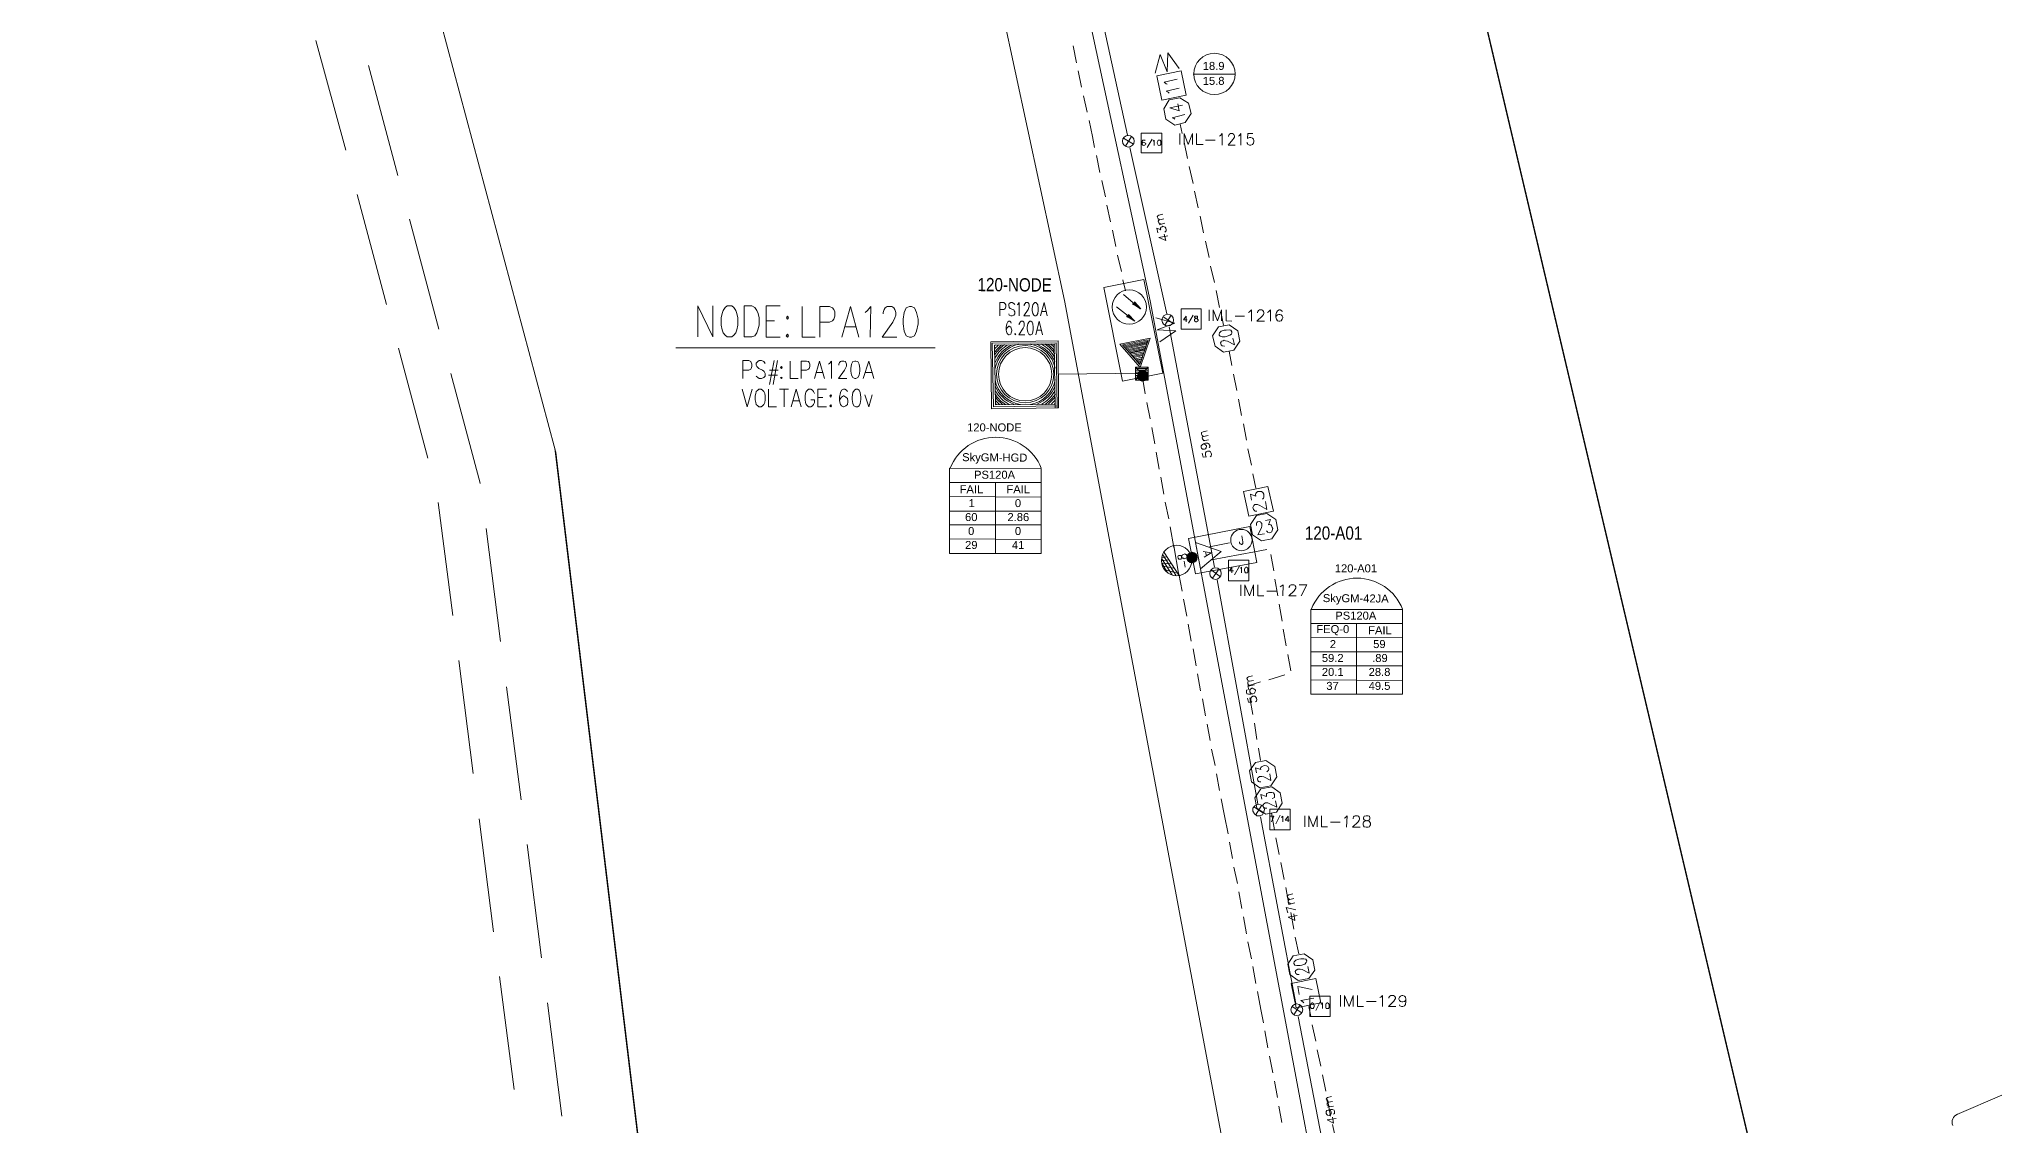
# Model space of a CAD drawing. Header units: millimetres. Extents: x 557 to 992, y 46 to 1048.
# Drawn here: x 556.6 to 991.5, y 369.4 to 610.3 of the extents above; entities that cross this region are included whole.
import ezdxf

# ---------------------------------------------------------------- set-up
doc = ezdxf.new("R2010")
doc.units = ezdxf.units.MM
for name, color, linetype in [('PDF_Level 21', 1, 'Continuous'), ('PDF_Level 22', 1, 'Continuous'), ('PDF_Level 35', 7, 'Continuous'), ('PDF_RICKLEE_AMPBLOCK', 7, 'Continuous'), ('PDF_RICKLEE_POWERSUPPLY', 1, 'Continuous'), ('PDF_SKY-Lipa$0$POLE NUMBER', 5, 'Continuous'), ('PDF_SKY-Lipa$0$RICKLEE_HOUSECOUNT', 3, 'Continuous'), ('PDF_Text', 7, 'Continuous')]:
    doc.layers.add(name, color=color, linetype=linetype)
for name, color, linetype, true_color in [('PDF_RICKLEE_COAXCABLE', 32, 'Continuous', 0xdd6e00), ('PDF_RICKLEE_ENDOFTAPOFFBLOCK', 132, 'Continuous', 0x00dddd), ('PDF_RICKLEE_NODEBOUNDARY', 92, 'Continuous', 0x00b800), ('PDF_RICKLEE_NODEDETAILS', 92, 'Continuous', 0x00b800), ('PDF_SKY-Lipa$0$RICKLEE_POLEPED', 8, 'Continuous', 0x767676), ('PDF_SKY-Lipa$0$RICKLEE_ROAD', 251, 'Continuous', 0x636466), ('PDF_SKY-Lipa$0$RICKLEE_STRAND', 8, 'Continuous', 0x767676), ('PDF_SKY-Lipa$0$RICKLEE_STRANDDISTANCE', 8, 'Continuous', 0x767676)]:
    doc.layers.add(name, color=color, linetype=linetype, true_color=true_color)
doc.styles.add('PDF Arial Narrow', font='ARIALN.TTF')
doc.styles.add('PDF ArialMT', font='arial.ttf')

msp = doc.modelspace()

# ---------------------------------------------------------------- linework, layer by layer
at = {"layer": 'PDF_Level 21', "lineweight": 9}
for points in [[(803.9, 602.7), (805.01, 606.89), (806.55, 603.03), (806.66, 607.22), (809.2, 603.8)], [(804.01, 548.5), (808.21, 547.28), (804.34, 545.85), (808.43, 545.63), (804.9, 543.2)], [(799.49, 534.7), (802.36, 537.57)], [(799.49, 537.57), (802.36, 534.7)], [(799.49, 537.24), (802.36, 537.24)], [(799.49, 536.91), (802.36, 536.91)], [(799.49, 536.46), (802.36, 536.46)], [(799.49, 536.13), (802.36, 536.13)], [(799.49, 535.69), (802.36, 535.69)], [(799.49, 535.36), (802.36, 535.36)], [(799.49, 535.03), (802.36, 535.03)], [(808.43, 491.42), (805.56, 495.95)], [(807.99, 497.94), (809.09, 491.42), (805.89, 496.5)], [(806.77, 494.85), (805.23, 494.63)], [(807.66, 491.53), (805.34, 495.07)], [(806.55, 492.09), (805.34, 494.07)], [(806.33, 495.51), (805.45, 495.29)], [(807.32, 493.96), (805.45, 494.07)], [(808.1, 492.97), (805.56, 493.41)], [(808.54, 491.98), (806.11, 492.64)], [(810.53, 493.19), (810.31, 494.52)]]:
    msp.add_lwpolyline(points, dxfattribs=at)
for points in [[(802.36, 534.7), (802.36, 537.57), (799.49, 537.57), (799.49, 534.7)], [(808.98, 495.18), (809.09, 494.96), (809.31, 494.96), (809.53, 494.96), (809.64, 495.07), (809.75, 495.29), (809.75, 495.62), (809.86, 495.84), (809.97, 495.95), (810.19, 496.06), (810.42, 496.17), (810.64, 496.06), (810.75, 496.06), (810.86, 495.84), (810.97, 495.62), (810.86, 495.29), (810.64, 495.18), (810.31, 495.07), (810.19, 495.18), (809.97, 495.18), (809.75, 495.4), (809.64, 495.73), (809.53, 495.84), (809.31, 495.84), (809.09, 495.84), (808.98, 495.73), (808.87, 495.51)], [(812.84, 498.71), (818.47, 496.72), (813.95, 492.86)]]:
    msp.add_lwpolyline(points, close=True, dxfattribs=at)
msp.add_circle((808.63, 494.7), 3.37, dxfattribs=at)
at = {"layer": 'PDF_Level 22', "lineweight": 9}
for points in [[(805.34, 596.74), (804.23, 602.15), (809.64, 603.25), (810.75, 597.84)], [(809.31, 597.29), (806.99, 596.85), (805.78, 594.86), (806.22, 592.54), (808.21, 591.22), (810.53, 591.77), (811.85, 593.76), (811.3, 596.07)], [(820.24, 546.95), (817.92, 546.51), (816.6, 544.52), (817.15, 542.2), (819.03, 540.88), (821.34, 541.32), (822.67, 543.31), (822.23, 545.63)], [(818.03, 544.63), (818.25, 544.41), (818.69, 544.3), (819.36, 544.3), (819.8, 544.41), (820.46, 544.63), (820.79, 544.85), (820.9, 545.18), (820.9, 545.41), (820.68, 545.74), (820.24, 545.85), (819.58, 545.74), (819.14, 545.74), (818.47, 545.52), (818.14, 545.18), (818.03, 544.85)], [(824.66, 504.56), (823.44, 509.97), (828.85, 511.07), (830.07, 505.66)], [(831.06, 501.47), (830.62, 503.79), (828.63, 505.11), (826.31, 504.67), (824.99, 502.68), (825.43, 500.37), (827.42, 499.04), (829.73, 499.48)], [(828.41, 450.36), (826.09, 449.92), (824.77, 448.04), (825.21, 445.61), (827.08, 444.29), (829.51, 444.73), (830.84, 446.72), (830.4, 449.03)], [(829.73, 444.51), (827.31, 444.07), (825.98, 442.08), (826.42, 439.76), (828.41, 438.44), (830.73, 438.88), (832.05, 440.87), (831.61, 443.18)], [(836.91, 407.53), (834.48, 407.09), (833.27, 405.21), (833.71, 402.89), (835.58, 401.57), (837.9, 402.01), (839.23, 403.88), (838.79, 406.2)], [(834.59, 405.32), (834.81, 404.99), (835.25, 404.88), (836.03, 404.88), (836.36, 404.99), (837.02, 405.21), (837.35, 405.54), (837.46, 405.87), (837.46, 405.98), (837.24, 406.31), (836.8, 406.42), (836.14, 406.42), (835.7, 406.31), (835.03, 406.09), (834.7, 405.76), (834.59, 405.43)], [(835.14, 395.49), (834.04, 400.9), (839.45, 402.01), (840.55, 396.6)]]:
    msp.add_lwpolyline(points, close=True, dxfattribs=at)
for points in [[(806.55, 600.27), (806.33, 600.38), (805.89, 600.71), (808.76, 601.37)], [(806.99, 598.28), (806.77, 598.5), (806.33, 598.72), (809.2, 599.39)], [(809.97, 595.63), (807.1, 595.08), (809.2, 594.42), (808.87, 595.96)], [(808.21, 592.54), (808.1, 592.65), (807.66, 592.87), (810.42, 593.54)], [(819.25, 542.2), (819.14, 542.2), (818.81, 542.31), (818.69, 542.31), (818.47, 542.54), (818.36, 542.98), (818.47, 543.2), (818.58, 543.31), (818.92, 543.42), (819.14, 543.53), (819.47, 543.42), (819.91, 543.31), (821.45, 542.54), (821.12, 543.97)], [(825.21, 508.09), (824.99, 509.42), (826.2, 508.98), (826.09, 509.31), (826.2, 509.53), (826.31, 509.75), (826.64, 509.97), (826.97, 509.97), (827.42, 509.97), (827.75, 509.75), (827.97, 509.42), (827.97, 509.09), (827.97, 508.65), (827.86, 508.54), (827.64, 508.31)], [(826.42, 505.66), (826.31, 505.66), (825.98, 505.66), (825.87, 505.78), (825.65, 506), (825.54, 506.44), (825.65, 506.77), (825.76, 506.88), (825.98, 507.1), (826.31, 507.1), (826.53, 507.1), (827.08, 506.88), (828.63, 506), (828.3, 507.76)], [(823.11, 500.15), (823.33, 498.82), (823.33, 498.49), (823.22, 498.38), (823.11, 498.27), (823, 498.27), (822.78, 498.38), (822.67, 498.38), (822.56, 498.6), (822.56, 498.82)], [(826.31, 502.46), (826.31, 502.68), (826.31, 502.91), (826.42, 503.13), (826.53, 503.24), (826.97, 503.35), (827.19, 503.24), (827.31, 503.13), (827.53, 502.91), (827.53, 502.57), (827.53, 502.35), (827.42, 501.91), (826.64, 500.37), (828.08, 500.59)], [(828.3, 503.57), (829.4, 503.79), (828.96, 502.57), (829.29, 502.68), (829.51, 502.57), (829.62, 502.46), (829.84, 502.02), (829.95, 501.8), (829.84, 501.36), (829.73, 501.03), (829.4, 500.92), (829.18, 500.81), (828.85, 500.92), (828.74, 501.03), (828.52, 501.25)], [(826.31, 447.6), (826.09, 448.7), (827.31, 448.37), (827.19, 448.59), (827.31, 448.81), (827.42, 448.92), (827.86, 449.14), (828.08, 449.26), (828.52, 449.14), (828.85, 449.03), (828.96, 448.7), (829.07, 448.48), (828.96, 448.15), (828.85, 448.04), (828.63, 447.82)], [(827.31, 445.61), (827.19, 445.61), (826.97, 445.61), (826.75, 445.72), (826.64, 445.94), (826.53, 446.27), (826.64, 446.5), (826.75, 446.61), (826.97, 446.83), (827.31, 446.83), (827.53, 446.83), (827.97, 446.72), (829.51, 445.94), (829.29, 447.38)], [(827.53, 441.75), (827.31, 442.85), (828.52, 442.41), (828.52, 442.74), (828.52, 442.96), (828.63, 443.07), (829.07, 443.29), (829.29, 443.29), (829.73, 443.29), (830.07, 443.18), (830.29, 442.85), (830.29, 442.52), (830.29, 442.19), (830.18, 442.08), (829.84, 441.97)], [(828.63, 439.76), (828.52, 439.76), (828.19, 439.76), (828.08, 439.87), (827.86, 439.98), (827.75, 440.42), (827.86, 440.64), (827.97, 440.76), (828.3, 440.98), (828.52, 440.98), (828.85, 440.98), (829.29, 440.76), (830.84, 439.98), (830.51, 441.42)], [(835.81, 402.89), (835.7, 402.89), (835.36, 402.89), (835.25, 403), (835.03, 403.11), (834.92, 403.55), (835.03, 403.77), (835.14, 403.88), (835.47, 404.11), (835.7, 404.11), (836.03, 404.11), (836.47, 404), (838.01, 403.22), (837.68, 404.66)], [(835.81, 398.48), (835.47, 400.24), (838.68, 399.58)], [(836.8, 396.6), (836.58, 396.82), (836.14, 397.15), (839.01, 397.7)]]:
    msp.add_lwpolyline(points, dxfattribs=at)
at = {"layer": 'PDF_Level 22', "color": 7, "lineweight": 9}
msp.add_lwpolyline([(811.3, 499.59), (824.88, 502.24), (826.42, 494.29), (812.84, 491.76)], close=True, dxfattribs=at)
for points in [[(814.5, 496.72), (816.27, 496.39), (814.72, 495.4)], [(815.05, 496.61), (815.27, 495.73)], [(815.94, 497.72), (820.35, 498.6)], [(816.38, 494.85), (825.87, 496.61)]]:
    msp.add_lwpolyline(points, dxfattribs=at)
msp.add_circle((822.98, 499.23), 2.37, dxfattribs=at)
at = {"layer": 'PDF_Level 35', "lineweight": 9}
msp.add_lwpolyline([(801.36, 557), (805.56, 536.24), (796.62, 534.48), (792.53, 555.23)], close=True, dxfattribs=at)
for points in [[(796.84, 553.68), (800.59, 550.48)], [(795.29, 550.93), (799.27, 547.83)], [(802.14, 535.47), (801.47, 536.57), (799.93, 535.8)], [(801.58, 536.57), (799.93, 535.58)], [(801.81, 536.46), (799.93, 535.36)], [(802.14, 535.8), (800.37, 534.7), (799.93, 535.47)], [(800.59, 534.59), (799.93, 535.69)], [(801.14, 536.68), (800.04, 536.02)], [(800.04, 535.14), (801.92, 536.24)], [(802.03, 536.13), (800.04, 535.03)], [(802.03, 535.14), (800.92, 534.48), (800.04, 535.91)], [(800.92, 536.68), (800.15, 536.24)], [(801.92, 534.92), (801.14, 534.48), (800.15, 536.13)], [(800.15, 534.92), (802.03, 536.02)], [(801.25, 534.48), (800.26, 536.35)], [(801.47, 534.59), (800.37, 536.46)], [(801.58, 534.59), (800.48, 536.57)], [(802.14, 535.58), (800.48, 534.59)], [(801.81, 534.7), (800.59, 536.57)], [(802.14, 535.36), (800.7, 534.59)], [(801.92, 534.81), (800.81, 536.68)], [(802.03, 535.03), (801.03, 536.68)], [(802.14, 535.25), (801.25, 536.68)], [(802.14, 535.69), (801.69, 536.46)], [(812.4, 496.39), (813.06, 495.18), (811.52, 494.29), (810.86, 495.51), (812.29, 496.39)], [(812.51, 496.28), (810.86, 495.29)], [(812.62, 496.17), (810.86, 495.07)], [(810.86, 494.96), (812.84, 496.06)], [(811.74, 494.18), (810.86, 495.73)], [(811.85, 494.18), (812.95, 494.96), (812.07, 496.39), (810.97, 495.73)], [(811.96, 494.18), (810.97, 495.95)], [(812.95, 495.84), (810.97, 494.74)], [(812.07, 494.18), (812.84, 494.74), (811.85, 496.39), (811.08, 495.95)], [(812.18, 494.29), (811.08, 496.06)], [(811.08, 494.63), (812.95, 495.73)], [(811.19, 494.52), (813.06, 495.51), (812.62, 496.28)], [(812.4, 494.29), (811.19, 496.17)], [(812.51, 494.41), (811.41, 496.28)], [(812.62, 494.52), (811.52, 496.39)], [(812.73, 494.63), (811.74, 496.39)], [(811.3, 494.41), (810.86, 495.18)], [(813.06, 495.4), (811.41, 494.41)]]:
    msp.add_lwpolyline(points, dxfattribs=at)
at = {"layer": 'PDF_Level 35', "color": 1, "lineweight": 9}
for points in [[(797.94, 549.27), (799.38, 547.72), (797.5, 548.83), (798.05, 548.83)], [(799.27, 552.03), (800.7, 550.48), (798.82, 551.59), (799.38, 551.48)], [(802.8, 543.97), (800.59, 537.46), (796.06, 542.65)], [(802.36, 543.64), (800.48, 538.12), (796.62, 542.54)]]:
    msp.add_lwpolyline(points, close=True, dxfattribs=at)
for points in [[(798.05, 549.16), (798.16, 548.72), (797.61, 548.72)], [(797.72, 548.61), (798.16, 548.72), (797.94, 549.16)], [(798.16, 548.94), (799.16, 547.94), (797.94, 548.61)], [(798.93, 551.48), (799.49, 551.48), (799.38, 551.92)], [(799.05, 551.48), (799.49, 551.37), (799.49, 551.92)], [(799.49, 551.7), (800.48, 550.59), (799.27, 551.37)], [(796.84, 542.31), (802.36, 543.31)], [(797.06, 542.09), (802.25, 543.09)], [(797.17, 541.87), (802.14, 542.87)], [(797.39, 541.65), (802.03, 542.65)], [(797.61, 541.43), (801.92, 542.31)], [(797.72, 541.21), (801.92, 542.09)], [(797.94, 540.99), (801.81, 541.76)], [(798.16, 540.77), (801.69, 541.54)], [(798.27, 540.66), (801.58, 541.32)], [(798.49, 540.44), (801.47, 540.99)], [(798.71, 540.11), (801.36, 540.66)], [(798.93, 539.89), (801.25, 540.33)], [(799.16, 539.67), (801.14, 540.11)], [(799.38, 539.44), (801.14, 539.78)], [(799.6, 539.22), (801.03, 539.44)], [(799.71, 539), (800.92, 539.22)], [(799.93, 538.78), (800.81, 538.89)], [(800.15, 538.56), (800.7, 538.67)], [(800.26, 538.34), (800.59, 538.45)]]:
    msp.add_lwpolyline(points, dxfattribs=at)
at = {"layer": 'PDF_Level 35', "lineweight": 9}
for centre, radius in [((798.14, 550.89), 3.81), ((801.12, 535.66), 1.16), ((812.05, 495.36), 1.16)]:
    msp.add_circle(centre, radius, dxfattribs=at)
at = {"layer": 'PDF_RICKLEE_AMPBLOCK', "lineweight": 9}
for points in [[(778.62, 496.28), (778.62, 515.05), (758.31, 515.16), (758.31, 496.28)], [(858.66, 465.04), (858.66, 483.81), (838.34, 483.81), (838.34, 465.04)]]:
    msp.add_lwpolyline(points, close=True, dxfattribs=at)
for points in [[(758.31, 511.96), (778.62, 511.96)], [(758.31, 508.87), (778.62, 508.76)], [(768.47, 511.96), (768.47, 496.28)], [(758.31, 505.66), (778.62, 505.66)], [(758.31, 502.57), (778.62, 502.57)], [(758.31, 499.48), (778.62, 499.37)], [(838.34, 480.72), (858.66, 480.72)], [(848.5, 480.72), (848.5, 465.04)], [(838.34, 477.63), (858.66, 477.52)], [(838.34, 474.42), (858.66, 474.42)], [(838.34, 471.33), (858.66, 471.33)], [(838.34, 468.24), (858.66, 468.13)]]:
    msp.add_lwpolyline(points, dxfattribs=at)
for centre in [(768.55, 511.15), (848.59, 479.91)]:
    msp.add_arc(centre, 10.87, 21.6691, 158.1742, dxfattribs=at)
at = {"layer": 'PDF_RICKLEE_COAXCABLE', "lineweight": 0}
for points in [[(786.46, 605.02), (785.69, 608.77)], [(787.56, 599.61), (786.79, 603.25)], [(788.78, 594.09), (788.01, 597.73)], [(790.43, 586.25), (789.99, 588.68), (789.22, 592.21)], [(809.86, 589.34), (809.42, 591.44)], [(811.08, 583.82), (810.31, 587.46)], [(791.65, 580.73), (790.88, 584.48)], [(792.86, 575.32), (792.09, 578.96)], [(812.29, 578.3), (811.41, 582.06)], [(813.4, 572.89), (812.62, 576.54)], [(793.97, 569.8), (793.19, 573.44)], [(814.61, 567.37), (813.84, 571.02)], [(795.18, 564.28), (794.41, 567.93)], [(815.82, 561.85), (815.05, 565.5)], [(796.4, 558.76), (795.51, 562.41)], [(797.28, 554.46), (796.73, 556.89)], [(817.04, 556.33), (816.16, 559.98)], [(818.14, 550.81), (817.37, 554.57)], [(819.03, 546.84), (818.58, 549.05)], [(820.9, 537.9), (820.24, 541.1)], [(800.92, 536.13), (801.69, 531.61)], [(822.01, 532.38), (821.23, 536.02)], [(823, 526.86), (822.34, 530.5)], [(802.03, 529.73), (802.8, 526.09)], [(803.13, 524.21), (803.79, 520.57)], [(824.1, 521.34), (823.44, 524.98)], [(804.12, 518.69), (804.79, 514.94)], [(825.21, 515.82), (824.44, 519.46)], [(805.12, 513.17), (805.78, 509.42)], [(826.2, 510.74), (825.54, 513.94)], [(806.11, 507.65), (806.88, 503.9)], [(807.21, 502.13), (807.99, 497.61)], [(825.87, 496.61), (828.63, 497.16)], [(829.51, 496.06), (830.18, 492.42)], [(809.09, 491.76), (809.86, 487.89)], [(830.4, 490.54), (831.06, 486.9)], [(810.19, 486.13), (810.86, 482.37)], [(831.39, 485.02), (832.05, 481.27)], [(811.19, 480.61), (811.85, 476.85)], [(832.27, 479.5), (832.94, 475.75)], [(812.29, 475.09), (812.95, 471.33)], [(833.27, 473.87), (833.93, 470.23)], [(813.29, 469.57), (813.95, 465.81)], [(827.19, 467.8), (824.44, 466.92), (824.66, 466.03)], [(832.6, 469.35), (829.07, 468.24)], [(814.39, 464.05), (815.05, 460.29)], [(824.88, 464.27), (825.54, 460.52)], [(815.38, 458.42), (816.05, 454.77)], [(825.87, 458.64), (826.42, 455)], [(816.38, 452.9), (817.15, 449.26)], [(826.75, 453.12), (827.19, 450.36)], [(817.48, 447.38), (818.14, 443.74)], [(818.47, 441.86), (819.25, 438.11), (820.02, 434.13)], [(829.62, 438.66), (830.29, 435.01)], [(820.35, 432.26), (821.01, 428.61)], [(830.62, 433.25), (831.39, 429.5)], [(821.34, 426.74), (822.12, 423.09)], [(831.72, 427.73), (832.49, 423.98)], [(832.82, 422.21), (833.49, 418.46)], [(822.45, 421.22), (823.11, 417.57)], [(823.44, 415.7), (824.1, 411.94)], [(833.93, 416.69), (834.59, 412.94)], [(824.44, 410.18), (825.21, 406.42)], [(834.92, 411.17), (835.7, 407.53)], [(825.54, 404.66), (826.2, 400.9)], [(826.53, 399.14), (827.31, 395.16), (827.86, 392.18)], [(837.9, 395.83), (838.34, 393.62)], [(838.68, 391.74), (839.45, 388.1)], [(828.19, 390.42), (828.85, 386.66)], [(829.18, 384.79), (829.95, 381.14)], [(839.78, 386.22), (840.55, 382.58)], [(830.29, 379.27), (830.95, 375.62)], [(840.99, 380.7), (841.66, 377.06)], [(842.1, 375.18), (842.76, 371.54)], [(831.28, 373.75), (831.94, 370.11)], [(843.2, 369.66), (843.97, 366.02)]]:
    msp.add_lwpolyline(points, dxfattribs=at)
at = {"layer": 'PDF_RICKLEE_ENDOFTAPOFFBLOCK', "lineweight": 0}
msp.add_lwpolyline([(812.29, 602.48), (821.45, 602.48)], dxfattribs=at)
msp.add_circle((817.02, 602.56), 4.58, dxfattribs=at)
at = {"layer": 'PDF_RICKLEE_NODEBOUNDARY', "lineweight": 0}
msp.add_lwpolyline([(985.27, 154.62, 0.316, 0.316, 0), (777.08, 1038.41, 0.332, 0.332, 0), (556.79, 946.01, 0.213, 0.213, 0), (670.99, 519.02, 0.329, 0.329, 0), (694.67, 322.2, 0.325, 0.325, 0), (641.46, 51.74, 0, 0, 0)], format="xyseb", dxfattribs=at)
at = {"layer": 'PDF_RICKLEE_NODEDETAILS', "lineweight": 13}
for points in [[(702.56, 544.3), (702.56, 551.15), (705.88, 544.3), (705.88, 551.15)], [(720.78, 544.19), (717.69, 544.19), (717.69, 551.15), (720.78, 551.15)], [(725.64, 551.04), (725.64, 544.19), (728.51, 544.19)], [(729.61, 544.19), (729.61, 551.04), (731.71, 551.04), (732.37, 550.7), (732.7, 550.37), (732.92, 549.82), (732.92, 548.83), (732.7, 548.17), (732.37, 547.83), (731.71, 547.5), (729.61, 547.5)], [(734.47, 544.19), (736.34, 551.04), (738.22, 544.19)], [(739.66, 549.71), (740.1, 550.04), (740.87, 551.04), (740.76, 544.19)], [(743.63, 549.38), (743.63, 549.71), (743.85, 550.37), (744.07, 550.7), (744.51, 551.04), (745.51, 551.04), (745.95, 550.7), (746.17, 550.37), (746.39, 549.71), (746.39, 549.05), (746.17, 548.5), (745.73, 547.5), (743.41, 544.19), (746.61, 544.19)], [(717.69, 547.83), (719.56, 547.83)], [(735.24, 546.51), (737.56, 546.51)], [(697.71, 541.87), (755.11, 541.87)], [(712.5, 535.03), (712.5, 539), (713.82, 539), (714.27, 538.78), (714.38, 538.56), (714.49, 538.23), (714.49, 537.68), (714.38, 537.24), (714.27, 537.13), (713.82, 536.91), (712.5, 536.91)], [(717.47, 538.34), (717.14, 538.78), (716.69, 539), (716.14, 539), (715.81, 538.78), (715.48, 538.45), (715.48, 538.01), (715.59, 537.68), (715.81, 537.46), (716.03, 537.24), (716.91, 536.91), (717.14, 536.68), (717.25, 536.57), (717.47, 536.13), (717.47, 535.58), (717.14, 535.25), (716.69, 535.03), (716.14, 535.03), (715.81, 535.25), (715.48, 535.58)], [(718.24, 535.8), (720.23, 535.8)], [(719.45, 539), (718.46, 533.7)], [(718.46, 536.91), (720.34, 536.91)], [(720.23, 539), (719.23, 533.7)], [(722.99, 538.89), (722.99, 535.03), (724.75, 535.03)], [(725.41, 535.03), (725.41, 538.89), (726.63, 538.89), (727.07, 538.78), (727.18, 538.56), (727.4, 538.23), (727.4, 537.68), (727.18, 537.24), (727.07, 537.13), (726.63, 536.91), (725.41, 536.91)], [(728.4, 535.03), (729.5, 538.89), (730.6, 535.03)], [(728.73, 536.35), (730.16, 536.35)], [(731.49, 538.23), (731.71, 538.34), (732.15, 538.89), (732.15, 535.03)], [(733.8, 538.01), (733.8, 538.23), (733.91, 538.56), (734.14, 538.78), (734.36, 538.89), (734.91, 538.89), (735.24, 538.78), (735.35, 538.56), (735.46, 538.23), (735.46, 537.79), (735.35, 537.46), (735.02, 536.91), (733.69, 535.03), (735.57, 535.03)], [(739.21, 535.03), (740.43, 538.89), (741.53, 535.03)], [(739.66, 536.35), (741.09, 536.35)], [(712.39, 532.71), (713.49, 528.74), (714.6, 532.71)], [(718.24, 532.71), (718.24, 528.74), (720.01, 528.74)], [(720.67, 532.71), (722.65, 532.71)], [(721.66, 532.71), (721.66, 528.74)], [(723.21, 528.74), (724.31, 532.71), (725.41, 528.74)], [(728.4, 531.72), (728.17, 532.16), (727.95, 532.49), (727.62, 532.71), (727.07, 532.71), (726.85, 532.49), (726.52, 532.16), (726.41, 531.72), (726.3, 531.17), (726.3, 530.28), (726.41, 529.73), (726.52, 529.29), (726.85, 528.96), (727.07, 528.74), (727.62, 528.74), (727.95, 528.96), (728.17, 529.29), (728.4, 529.73), (728.4, 530.28), (727.62, 530.28)], [(731.04, 528.74), (729.17, 528.74), (729.17, 532.71), (731.04, 532.71)], [(729.17, 530.83), (730.27, 530.83)], [(735.68, 532.16), (735.46, 532.49), (735.13, 532.71), (734.8, 532.71), (734.36, 532.49), (734.14, 531.94), (733.91, 530.94), (733.91, 530.06), (734.14, 529.29), (734.36, 528.96), (734.8, 528.74), (734.91, 528.74), (735.35, 528.96), (735.68, 529.29), (735.79, 529.84), (735.79, 530.06), (735.68, 530.61), (735.35, 530.94), (734.91, 531.17), (734.8, 531.17), (734.36, 530.94), (734.14, 530.61), (733.91, 530.06)], [(739.54, 531.39), (740.43, 528.74), (741.2, 531.39)], [(723.65, 530.06), (724.97, 530.06)]]:
    msp.add_lwpolyline(points, dxfattribs=at)
for points in [[(709.08, 551.15), (708.64, 550.81), (708.19, 550.15), (707.97, 549.49), (707.75, 548.5), (707.75, 546.84), (707.97, 545.85), (708.19, 545.18), (708.64, 544.63), (709.08, 544.3), (710.07, 544.3), (710.51, 544.63), (710.95, 545.18), (711.17, 545.85), (711.4, 546.84), (711.4, 548.5), (711.17, 549.49), (710.95, 550.15), (710.51, 550.81), (710.07, 551.15)], [(712.83, 544.3), (712.83, 551.15), (714.49, 551.15), (715.15, 550.81), (715.59, 550.15), (715.92, 549.49), (716.14, 548.5), (716.14, 546.84), (715.81, 545.85), (715.59, 545.18), (715.15, 544.52), (714.49, 544.3)], [(722.43, 548.83), (722.21, 548.5), (722.43, 548.17), (722.65, 548.5)], [(749.48, 551.04), (748.71, 550.7), (748.27, 549.71), (748.04, 548.17), (748.04, 547.17), (748.27, 545.52), (748.71, 544.52), (749.48, 544.19), (749.92, 544.19), (750.58, 544.52), (751.03, 545.52), (751.36, 547.17), (751.36, 548.17), (751.03, 549.71), (750.58, 550.7), (749.92, 551.04)], [(722.43, 544.85), (722.1, 544.52), (722.43, 544.19), (722.65, 544.52)], [(721.11, 537.68), (720.89, 537.46), (721.11, 537.24), (721.22, 537.46)], [(721.11, 535.36), (720.89, 535.25), (721.11, 535.03), (721.22, 535.25)], [(737.34, 538.89), (736.9, 538.78), (736.56, 538.23), (736.45, 537.24), (736.45, 536.68), (736.56, 535.8), (736.9, 535.25), (737.34, 535.03), (737.56, 535.03), (738, 535.25), (738.33, 535.8), (738.44, 536.68), (738.44, 537.24), (738.33, 538.23), (738, 538.78), (737.56, 538.89)], [(716.03, 532.71), (715.81, 532.49), (715.48, 532.16), (715.37, 531.72), (715.26, 531.17), (715.26, 530.28), (715.37, 529.73), (715.48, 529.29), (715.81, 528.96), (716.03, 528.74), (716.58, 528.74), (716.91, 528.96), (717.14, 529.29), (717.36, 529.73), (717.47, 530.28), (717.47, 531.17), (717.36, 531.72), (717.14, 532.16), (716.91, 532.49), (716.58, 532.71)], [(732.04, 531.39), (731.82, 531.17), (732.04, 530.94), (732.15, 531.17)], [(737.56, 532.71), (737.23, 532.49), (736.9, 531.94), (736.78, 530.94), (736.78, 530.39), (736.9, 529.51), (737.12, 528.96), (737.56, 528.74), (737.89, 528.74), (738.33, 528.96), (738.55, 529.51), (738.66, 530.39), (738.66, 530.94), (738.55, 531.94), (738.33, 532.49), (737.89, 532.71)], [(732.04, 529.18), (731.82, 528.96), (732.04, 528.74), (732.15, 528.96)]]:
    msp.add_lwpolyline(points, close=True, dxfattribs=at)
at = {"layer": 'PDF_RICKLEE_POWERSUPPLY', "lineweight": 9}
for points in [[(769.46, 548.94), (769.46, 551.92), (770.34, 551.92), (770.56, 551.7), (770.67, 551.59), (770.79, 551.37), (770.79, 550.93), (770.67, 550.59), (770.56, 550.48), (770.34, 550.37), (769.46, 550.37)], [(772.77, 551.48), (772.55, 551.7), (772.22, 551.92), (771.89, 551.92), (771.56, 551.7), (771.45, 551.48), (771.45, 551.15), (771.56, 550.93), (771.56, 550.81), (771.78, 550.59), (772.33, 550.37), (772.55, 550.26), (772.66, 550.04), (772.77, 549.82), (772.77, 549.38), (772.55, 549.05), (772.22, 548.94), (771.89, 548.94), (771.56, 549.05), (771.45, 549.38)], [(773.32, 551.37), (773.43, 551.48), (773.77, 551.92), (773.77, 548.94)], [(774.87, 551.15), (774.87, 551.37), (774.98, 551.59), (775.09, 551.7), (775.2, 551.92), (775.64, 551.92), (775.86, 551.7), (775.86, 551.59), (775.97, 551.37), (775.97, 551.04), (775.86, 550.81), (775.75, 550.37), (774.76, 548.94), (776.08, 548.94)], [(778.51, 548.94), (779.29, 551.92), (779.95, 548.94)], [(778.84, 549.93), (779.73, 549.93)], [(772, 547.28), (771.89, 547.5), (771.67, 547.72), (771.45, 547.72), (771.23, 547.61), (771.01, 547.17), (770.9, 546.4), (770.9, 545.74), (771.01, 545.18), (771.23, 544.85), (771.45, 544.74), (771.56, 544.74), (771.89, 544.85), (772, 545.18), (772.11, 545.63), (772.11, 545.74), (772, 546.18), (771.89, 546.4), (771.56, 546.62), (771.45, 546.62), (771.23, 546.4), (771.01, 546.18), (770.9, 545.74)], [(772.88, 545.07), (772.77, 544.85), (772.88, 544.74), (772.99, 544.85)], [(773.77, 546.95), (773.77, 547.17), (773.88, 547.39), (773.99, 547.5), (774.21, 547.72), (774.54, 547.72), (774.76, 547.5), (774.87, 547.39), (774.87, 547.17), (774.87, 546.84), (774.87, 546.62), (774.65, 546.18), (773.66, 544.74), (774.98, 544.74)], [(777.41, 544.74), (778.18, 547.72), (778.95, 544.74)], [(777.74, 545.74), (778.62, 545.74)], [(782.16, 528.52), (781.93, 542.98), (767.8, 542.87), (768.03, 528.74), (782.16, 528.96)], [(781.71, 528.52), (781.49, 542.65), (768.25, 542.43), (768.47, 529.18), (781.71, 529.29)], [(801.36, 536.24), (782.49, 536.02)], [(779.29, 531.72), (779.29, 531.72)]]:
    msp.add_lwpolyline(points, dxfattribs=at)
for points in [[(777.19, 551.92), (776.97, 551.7), (776.75, 551.37), (776.64, 550.59), (776.64, 550.15), (776.75, 549.49), (776.97, 549.05), (777.19, 548.94), (777.41, 548.94), (777.63, 549.05), (777.85, 549.49), (777.96, 550.15), (777.96, 550.59), (777.85, 551.37), (777.63, 551.7), (777.41, 551.92)], [(776.08, 547.72), (775.86, 547.5), (775.64, 547.17), (775.53, 546.4), (775.53, 546.07), (775.64, 545.3), (775.86, 544.85), (776.08, 544.74), (776.3, 544.74), (776.64, 544.85), (776.75, 545.3), (776.86, 545.96), (776.86, 546.4), (776.75, 547.17), (776.64, 547.5), (776.3, 547.72)], [(767.47, 543.2), (767.58, 528.3), (782.49, 528.52), (782.38, 543.42)]]:
    msp.add_lwpolyline(points, close=True, dxfattribs=at)
for radius in [6.35, 5.91]:
    msp.add_circle((775.07, 535.99), radius, dxfattribs=at)
for radius, start, end in [(9.22, 134.9175, 136.873), (8, 124.8322, 146.9916), (6.79, 102.3047, 170.6781), (8.78, 132.0886, 139.7351), (7.56, 119.9157, 152.1002), (8.33, 128.7872, 143.086), (7.12, 113.3185, 158.8733), (6.79, 11.5411, 79.1949), (7.12, 22.9504, 68.1811), (7.56, 29.6411, 61.5839), (8, 34.6124, 56.662), (8.33, 38.595, 52.7124), (8.78, 41.9182, 49.4111), (9.22, 44.7635, 46.582), (6.79, 190.8215, 261.3812), (8, 214.4147, 237.2662), (7.56, 209.3994, 242.3199), (7.12, 202.6263, 249.1754), (8.33, 218.4247, 233.2342), (6.79, 280.1184, 349.9585), (7.12, 292.3242, 338.5492), (7.56, 299.1797, 331.8585), (8, 304.2334, 326.8872), (8.33, 308.2654, 322.9046), (9.22, 224.6265, 226.9994), (8.78, 221.7646, 229.8724), (8.78, 311.6273, 319.5813), (9.22, 314.5002, 316.4942)]:
    msp.add_arc((775.07, 535.99), radius, start, end, dxfattribs=at)
at = {"layer": 'PDF_SKY-Lipa$0$POLE NUMBER', "lineweight": 13}
for points in [[(809.31, 586.91), (809.31, 589.34)], [(810.31, 586.91), (810.31, 589.34), (811.19, 586.91), (812.18, 589.34), (812.18, 586.91)], [(813.06, 589.34), (813.06, 586.91), (814.5, 586.91)], [(815.05, 587.91), (817.15, 587.91)], [(818.14, 588.79), (818.36, 588.9), (818.69, 589.34), (818.69, 586.8)], [(820.13, 588.68), (820.13, 588.79), (820.24, 589.12), (820.35, 589.23), (820.57, 589.34), (821.01, 589.34), (821.23, 589.23), (821.34, 589.12), (821.45, 588.79), (821.45, 588.57), (821.34, 588.35), (821.12, 588.02), (820.02, 586.8), (821.57, 586.8)], [(822.34, 588.79), (822.56, 588.9), (822.89, 589.34), (822.89, 586.8)], [(825.54, 589.34), (824.44, 589.34), (824.32, 588.24), (824.44, 588.35), (824.77, 588.46), (825.1, 588.46), (825.43, 588.35), (825.65, 588.13), (825.76, 587.8), (825.76, 587.57), (825.65, 587.24), (825.43, 586.91), (825.1, 586.8), (824.77, 586.8), (824.44, 586.91), (824.32, 587.13), (824.21, 587.35)], [(815.82, 547.83), (815.82, 550.26)], [(816.71, 547.83), (816.71, 550.26), (817.7, 547.83), (818.58, 550.26), (818.58, 547.83)], [(819.58, 550.26), (819.58, 547.83), (820.9, 547.72)], [(821.57, 548.83), (823.66, 548.83)], [(824.55, 549.71), (824.77, 549.82), (825.21, 550.26), (825.21, 547.72)], [(826.53, 549.6), (826.53, 549.71), (826.64, 549.93), (826.75, 550.15), (826.97, 550.26), (827.53, 550.26), (827.75, 550.15), (827.86, 549.93), (827.97, 549.71), (827.97, 549.49), (827.86, 549.27), (827.64, 548.94), (826.42, 547.72), (828.08, 547.72)], [(828.74, 549.71), (828.96, 549.82), (829.4, 550.26), (829.4, 547.72)], [(832.05, 549.82), (831.94, 550.04), (831.61, 550.26), (831.39, 550.26), (830.95, 550.04), (830.73, 549.71), (830.62, 549.16), (830.62, 548.61), (830.73, 548.17), (830.95, 547.83), (831.28, 547.72), (831.5, 547.72), (831.83, 547.83), (832.05, 548.17), (832.16, 548.5), (832.16, 548.61), (832.05, 548.94), (831.83, 549.16), (831.5, 549.27), (831.28, 549.27), (830.95, 549.16), (830.73, 548.94), (830.62, 548.61)], [(822.89, 486.9), (822.89, 489.33)], [(823.77, 486.9), (823.77, 489.33), (824.77, 486.9), (825.65, 489.33), (825.65, 486.9)], [(826.64, 489.33), (826.64, 486.9), (827.97, 486.9)], [(828.63, 487.89), (830.73, 487.89)], [(831.61, 488.89), (831.83, 489), (832.27, 489.33), (832.16, 486.9)], [(833.6, 488.66), (833.6, 488.89), (833.71, 489.11), (833.82, 489.22), (834.04, 489.33), (834.59, 489.33), (834.81, 489.22), (834.92, 489.11), (835.03, 488.89), (835.03, 488.55), (834.92, 488.33), (834.7, 488), (833.49, 486.9), (835.14, 486.9)], [(835.81, 489.33), (837.46, 489.33), (836.25, 486.9)], [(837.02, 435.68), (837.02, 438.11)], [(837.9, 435.68), (837.9, 438.11), (838.9, 435.68), (839.78, 438.11), (839.78, 435.68)], [(840.77, 438.11), (840.77, 435.68), (842.1, 435.68)], [(842.76, 436.67), (844.86, 436.67)], [(845.74, 437.55), (845.96, 437.66), (846.4, 438.11), (846.29, 435.57)], [(847.73, 437.44), (847.73, 437.55), (847.84, 437.89), (847.95, 438), (848.17, 438.11), (848.72, 438.11), (848.94, 438), (849.05, 437.77), (849.16, 437.55), (849.16, 437.33), (849.05, 437.11), (848.83, 436.78), (847.62, 435.57), (849.27, 435.57)], [(844.97, 395.83), (844.97, 398.37)], [(845.85, 395.83), (845.85, 398.25), (846.84, 395.83), (847.73, 398.25), (847.73, 395.83)], [(848.72, 398.25), (848.72, 395.83), (850.05, 395.83)], [(850.71, 396.93), (852.81, 396.93)], [(853.69, 397.81), (853.91, 397.92), (854.24, 398.25), (854.24, 395.83)], [(855.68, 397.7), (855.68, 397.81), (855.79, 398.03), (855.9, 398.14), (856.12, 398.25), (856.67, 398.25), (856.89, 398.14), (857, 398.03), (857.11, 397.81), (857.11, 397.59), (857, 397.37), (856.78, 397.04), (855.57, 395.83), (857.22, 395.83)], [(859.43, 397.48), (859.32, 397.15), (859.1, 396.93), (858.77, 396.82), (858.55, 396.82), (858.21, 396.93), (857.99, 397.15), (857.88, 397.48), (857.88, 397.59), (857.99, 397.92), (858.21, 398.14), (858.55, 398.25), (858.77, 398.25), (859.1, 398.14), (859.32, 397.92), (859.43, 397.48), (859.43, 396.93), (859.32, 396.27), (859.1, 395.94), (858.77, 395.83), (858.44, 395.83), (858.1, 395.94), (857.99, 396.16)]]:
    msp.add_lwpolyline(points, dxfattribs=at)
msp.add_lwpolyline([(850.6, 438.11), (850.16, 438), (850.05, 437.66), (850.05, 437.44), (850.16, 437.22), (850.38, 437.11), (850.93, 437), (851.26, 436.89), (851.48, 436.67), (851.59, 436.45), (851.59, 436.12), (851.48, 435.9), (851.37, 435.68), (851.04, 435.57), (850.6, 435.57), (850.16, 435.68), (850.05, 435.9), (849.94, 436.12), (849.94, 436.45), (850.05, 436.67), (850.27, 436.89), (850.71, 437), (851.15, 437.11), (851.37, 437.22), (851.48, 437.44), (851.48, 437.66), (851.37, 438), (851.04, 438.11)], close=True, dxfattribs=at)
at = {"layer": 'PDF_SKY-Lipa$0$RICKLEE_HOUSECOUNT', "lineweight": 0}
for points in [[(805.34, 589.45), (805.34, 585.04), (800.81, 585.04), (800.81, 589.45)], [(804.68, 587.91), (804.56, 587.91), (804.45, 587.69), (804.34, 587.35), (804.34, 587.24), (804.45, 586.91), (804.56, 586.8), (804.68, 586.69), (804.79, 586.69), (805.01, 586.8), (805.12, 586.91), (805.12, 587.24), (805.12, 587.35), (805.12, 587.69), (805.01, 587.91), (804.79, 587.91)], [(814.06, 550.48), (814.06, 545.96), (809.64, 545.96), (809.64, 550.48)], [(812.84, 548.83), (812.73, 548.83), (812.62, 548.72), (812.62, 548.61), (812.73, 548.5), (812.84, 548.39), (813.06, 548.39), (813.18, 548.28), (813.29, 548.17), (813.4, 548.05), (813.4, 547.83), (813.29, 547.72), (813.06, 547.61), (812.84, 547.61), (812.73, 547.72), (812.62, 547.72), (812.62, 547.83), (812.62, 548.05), (812.62, 548.17), (812.73, 548.28), (812.95, 548.39), (813.18, 548.39), (813.29, 548.5), (813.29, 548.61), (813.29, 548.72), (813.29, 548.83), (813.06, 548.83)], [(824.66, 494.74), (824.66, 490.21), (820.13, 490.21), (820.13, 494.74)], [(823.99, 493.19), (823.88, 493.08), (823.77, 492.97), (823.66, 492.64), (823.66, 492.53), (823.77, 492.2), (823.88, 491.98), (823.99, 491.98), (824.1, 491.98), (824.32, 491.98), (824.44, 492.2), (824.44, 492.53), (824.44, 492.64), (824.44, 492.97), (824.32, 493.08), (824.1, 493.19)], [(833.82, 439.54), (833.82, 435.01), (829.29, 435.01), (829.29, 439.54)], [(842.65, 398.14), (842.65, 393.62), (838.12, 393.62), (838.12, 398.14)], [(838.68, 396.6), (838.45, 396.49), (838.34, 396.27), (838.23, 396.05), (838.23, 395.83), (838.34, 395.61), (838.45, 395.38), (838.68, 395.38), (838.79, 395.38), (838.9, 395.38), (839.01, 395.61), (839.12, 395.83), (839.12, 396.05), (839.01, 396.27), (838.9, 396.49), (838.79, 396.6)], [(841.99, 396.6), (841.77, 396.49), (841.66, 396.27), (841.66, 396.05), (841.66, 395.83), (841.66, 395.61), (841.77, 395.38), (841.99, 395.38), (842.1, 395.38), (842.32, 395.38), (842.43, 395.61), (842.43, 395.83), (842.43, 396.05), (842.43, 396.27), (842.32, 396.49), (842.1, 396.6)]]:
    msp.add_lwpolyline(points, close=True, dxfattribs=at)
for points in [[(801.69, 587.8), (801.58, 587.91), (801.47, 587.91), (801.36, 587.91), (801.14, 587.91), (801.03, 587.69), (801.03, 587.35), (801.03, 587.13), (801.03, 586.91), (801.14, 586.8), (801.36, 586.69), (801.58, 586.8), (801.69, 586.91), (801.81, 587.02), (801.81, 587.13), (801.69, 587.24), (801.58, 587.35), (801.36, 587.46), (801.14, 587.35), (801.03, 587.24), (801.03, 587.13)], [(803.24, 588.13), (802.14, 586.25)], [(803.46, 587.69), (803.57, 587.8), (803.68, 587.91), (803.68, 586.69)], [(810.75, 547.61), (810.75, 548.83), (810.19, 548.05), (810.97, 548.05)], [(812.29, 549.05), (811.3, 547.28)], [(820.9, 491.98), (820.9, 493.19), (820.35, 492.42), (821.23, 492.42)], [(822.56, 493.41), (821.45, 491.53)], [(822.78, 492.97), (822.89, 492.97), (823, 493.19), (823, 491.98)], [(829.4, 438), (830.18, 438), (829.62, 436.78)], [(831.61, 438.22), (830.62, 436.34)], [(831.83, 437.77), (831.94, 437.77), (832.16, 438), (832.16, 436.78)], [(833.38, 436.78), (833.38, 438), (832.71, 437.11), (833.6, 437.11)], [(840.44, 396.82), (839.45, 394.94)], [(840.66, 396.27), (840.77, 396.38), (840.99, 396.6), (840.99, 395.38)]]:
    msp.add_lwpolyline(points, dxfattribs=at)
at = {"layer": 'PDF_SKY-Lipa$0$RICKLEE_POLEPED', "lineweight": 0}
for points in [[(799.05, 587.02), (796.84, 588.35)], [(798.6, 588.68), (797.28, 586.58)], [(807.77, 547.28), (805.67, 548.72)], [(807.44, 549.05), (806, 546.84)], [(818.36, 491.09), (816.27, 492.64)], [(818.03, 492.86), (816.6, 490.76)], [(827.86, 438.66), (825.76, 440.09)], [(827.53, 440.42), (826.09, 438.22)], [(836.36, 394.39), (834.26, 395.83)], [(836.03, 396.16), (834.59, 393.95)]]:
    msp.add_lwpolyline(points, dxfattribs=at)
msp.add_lwpolyline([(826.53, 440.64), (825.98, 440.31), (825.54, 439.76), (825.54, 439.1), (825.87, 438.55), (826.42, 438.11), (827.08, 438.11), (827.64, 438.33), (827.97, 438.88), (828.08, 439.54), (827.75, 440.2), (827.19, 440.53)], close=True, dxfattribs=at)
for centre, radius in [((797.93, 587.65), 1.29), ((806.67, 547.99), 1.3), ((817.25, 491.81), 1.29), ((835.27, 395.1), 1.3)]:
    msp.add_circle(centre, radius, dxfattribs=at)
at = {"layer": 'PDF_SKY-Lipa$0$RICKLEE_ROAD', "lineweight": 0}
for points in [[(894.64, 62.78), (802.8, 552.25), (738.88, 848.65), (735.9, 862.23), (733.25, 874.59)], [(848.5, 207.83), (783.81, 552.36), (751.03, 704.92)], [(624.52, 585.7), (617.89, 609.98)], [(636.11, 580.07), (629.6, 604.46)], [(633.57, 551.48), (627.06, 575.87)], [(645.16, 545.96), (638.65, 570.35)], [(642.73, 517.37), (636.22, 541.76)], [(654.32, 511.74), (654.32, 511.85), (647.81, 536.13)], [(648.25, 482.48), (645.05, 507.54)], [(658.85, 476.74), (655.65, 501.8)], [(652.78, 447.49), (649.58, 472.55)], [(663.38, 441.64), (660.17, 466.7)], [(657.3, 412.38), (654.1, 437.44)], [(667.9, 406.64), (664.7, 431.7)], [(661.83, 377.39), (658.63, 402.45)], [(672.43, 371.54), (669.23, 396.6)], [(981.52, 371.87), (991.46, 376.18)]]:
    msp.add_lwpolyline(points, dxfattribs=at)
msp.add_arc((982.39, 370.17), 1.93, 112.9918, 202.7336, dxfattribs=at)
at = {"layer": 'PDF_SKY-Lipa$0$RICKLEE_STRAND', "lineweight": 0}
for points in [[(797.72, 589.01), (782.49, 659.22)], [(806.44, 549.38), (798.27, 586.25)], [(817.04, 493.19), (806.99, 546.51)], [(826.64, 440.76), (817.59, 490.43)], [(835.03, 396.49), (827.19, 437.89)], [(843.86, 350.79), (835.58, 393.62)]]:
    msp.add_lwpolyline(points, dxfattribs=at)
at = {"layer": 'PDF_SKY-Lipa$0$RICKLEE_STRANDDISTANCE', "lineweight": 0}
for points in [[(804.9, 570.24), (804.56, 570.46), (804.45, 570.57), (804.34, 570.91), (804.45, 571.13), (804.68, 571.24), (805.56, 571.46)], [(805.12, 569.25), (804.79, 569.47), (804.68, 569.58), (804.56, 569.91), (804.68, 570.13), (804.9, 570.24), (805.78, 570.46)], [(804.45, 567.37), (804.23, 568.37), (805.12, 568.04), (805.01, 568.26), (805.12, 568.48), (805.12, 568.59), (805.45, 568.7), (805.56, 568.81), (805.89, 568.7), (806.11, 568.59), (806.22, 568.37), (806.33, 568.04), (806.33, 567.81), (806.22, 567.7), (806, 567.48)], [(806.66, 566.71), (804.68, 566.27), (806.22, 565.61), (805.89, 567.04)], [(806, 569.47), (804.79, 569.14)], [(814.61, 522.22), (814.28, 522.44), (814.17, 522.67), (814.17, 522.89), (814.17, 523.11), (814.5, 523.22), (815.38, 523.44)], [(814.83, 521.23), (814.5, 521.45), (814.39, 521.67), (814.28, 521.89), (814.39, 522.11), (814.61, 522.22), (815.6, 522.44)], [(814.61, 520.57), (814.83, 520.46), (815.05, 520.35), (815.27, 520.13), (815.27, 520.02), (815.16, 519.68), (815.05, 519.46), (814.83, 519.35), (814.72, 519.35), (814.39, 519.35), (814.17, 519.57), (814.06, 519.79), (814.06, 519.91), (814.06, 520.13), (814.28, 520.35), (814.61, 520.57), (815.05, 520.68), (815.49, 520.68), (815.82, 520.46), (815.94, 520.24), (816.05, 520.02), (815.94, 519.79), (815.82, 519.68)], [(814.28, 518.47), (814.5, 517.59), (815.27, 517.7), (815.16, 517.7), (815.05, 518.03), (815.05, 518.25), (815.05, 518.58), (815.16, 518.8), (815.49, 518.91), (815.6, 518.91), (815.94, 518.91), (816.16, 518.8), (816.27, 518.47), (816.38, 518.25), (816.27, 517.92), (816.27, 517.81), (816.05, 517.7)], [(815.71, 521.45), (814.5, 521.23)], [(824.32, 466.03), (824.1, 465.92), (824.1, 465.59), (824.1, 465.48), (824.21, 465.15), (824.55, 465.04), (825.1, 465.04), (825.54, 465.15), (825.87, 465.26), (825.98, 465.48), (826.09, 465.81), (826.09, 465.92), (825.87, 466.15), (825.65, 466.26), (825.43, 466.37), (825.32, 466.37), (824.99, 466.15), (824.88, 465.92), (824.88, 465.7), (824.88, 465.59), (824.99, 465.37), (825.21, 465.15), (825.54, 465.15)], [(824.77, 467.91), (824.44, 468.13), (824.32, 468.35), (824.21, 468.57), (824.32, 468.79), (824.55, 468.9), (825.43, 469.13)], [(824.88, 466.92), (824.55, 467.14), (824.44, 467.36), (824.44, 467.58), (824.44, 467.8), (824.77, 467.91), (825.65, 468.13)], [(825.87, 467.14), (824.55, 466.81)], [(824.32, 464.16), (824.55, 463.27), (825.32, 463.27), (825.21, 463.39), (825.1, 463.61), (825.1, 463.94), (825.1, 464.16), (825.21, 464.38), (825.54, 464.6), (825.65, 464.6), (825.98, 464.6), (826.2, 464.38), (826.31, 464.16), (826.42, 463.83), (826.31, 463.61), (826.31, 463.5), (826.09, 463.39)], [(833.27, 416.58), (832.94, 417.79), (835.03, 417.24)], [(833.71, 419.56), (833.38, 419.78), (833.27, 420), (833.16, 420.22), (833.27, 420.44), (833.49, 420.55), (834.37, 420.77)], [(833.93, 418.57), (833.6, 418.79), (833.38, 418.9), (833.38, 419.23), (833.49, 419.45), (833.71, 419.56), (834.59, 419.78)], [(834.81, 418.79), (833.49, 418.46)], [(835.36, 416.03), (833.38, 415.59), (834.81, 414.92), (834.59, 416.36)], [(842.32, 374.63), (841.99, 374.85), (841.88, 374.96), (841.77, 375.29), (841.88, 375.51), (842.1, 375.62), (842.98, 375.85)], [(842.54, 373.64), (842.21, 373.86), (841.99, 373.97), (841.99, 374.3), (841.99, 374.41), (842.32, 374.63), (843.2, 374.74)], [(842.21, 372.86), (842.54, 372.86), (842.76, 372.75), (842.87, 372.42), (842.87, 372.31), (842.87, 372.09), (842.76, 371.87), (842.43, 371.65), (842.1, 371.76), (841.88, 371.87), (841.77, 372.09), (841.77, 372.2), (841.77, 372.53), (841.88, 372.75), (842.21, 372.86), (842.76, 372.98), (843.2, 372.98), (843.53, 372.86), (843.64, 372.53), (843.64, 372.42), (843.64, 372.09), (843.42, 371.98)], [(843.97, 370.99), (841.99, 370.66), (843.42, 369.99), (843.2, 371.32)], [(843.42, 373.75), (842.1, 373.53)]]:
    msp.add_lwpolyline(points, dxfattribs=at)

# ---------------------------------------------------------------- texts
at = {"layer": 'PDF_Text', "color": 132, "true_color": 0x00dddd, "char_height": 1.773, "attachment_point": 4, "style": 'PDF ArialMT'}
for s, insert in [('18.9', (814.42, 604.33)), ('15.8', (814.42, 601.02))]:
    msp.add_mtext(s, dxfattribs=dict(at, insert=insert))
at = {"layer": 'PDF_Text', "color": 92, "true_color": 0x00b800, "insert": (764.53, 555.86), "char_height": 2.938, "attachment_point": 4, "rotation": 359.6155, "style": 'PDF Arial Narrow'}
msp.add_mtext('120-NODE', dxfattribs=at)
at = {"layer": 'PDF_Text', "attachment_point": 4, "style": 'PDF ArialMT'}
for s, insert, char_height in [('120-NODE', (762.21, 524.19), 1.773), ('PS120A', (763.75, 513.7), 1.773), ('FAIL', (760.55, 510.5), 1.773), ('FAIL', (770.93, 510.5), 1.773), ('60', (761.76, 504.31), 1.773), ('1', (762.54, 507.41), 1.77), ('2.86', (771.15, 504.31), 1.773), ('0', (772.8, 507.41), 1.77), ('0', (762.43, 501.22), 1.77), ('0', (772.8, 501.22), 1.77), ('29', (761.76, 498.13), 1.773), ('41', (772.14, 498.13), 1.773), ('120-A01', (843.68, 492.94), 1.773), ('PS120A', (843.79, 482.46), 1.773), ('FEQ-0', (839.59, 479.25), 1.773), ('FAIL', (851.07, 479.25), 1.773), ('59.2', (840.81, 473.07), 1.773), ('2', (842.57, 476.16), 1.77), ('.89', (851.96, 473.07), 1.773), ('59', (852.18, 476.16), 1.773), ('20.1', (840.81, 469.98), 1.773), ('28.8', (851.18, 469.98), 1.773), ('37', (841.8, 466.89), 1.773), ('49.5', (851.18, 466.89), 1.773)]:
    msp.add_mtext(s, dxfattribs=dict(at, insert=insert, char_height=char_height))
at = {"layer": 'PDF_Text', "char_height": 1.773, "attachment_point": 4, "style": 'PDF ArialMT'}
for s, insert, rotation in [('SkyGM-HGD', (761.11, 517.34), 359.5608), ('SkyGM-42JA', (841.03, 486.1), 359.5664)]:
    msp.add_mtext(s, dxfattribs=dict(at, insert=insert, rotation=rotation))
at = {"layer": 'PDF_Text', "color": 92, "true_color": 0x00b800, "insert": (837.05, 500.77), "char_height": 2.938, "attachment_point": 4, "style": 'PDF Arial Narrow'}
msp.add_mtext('120-A01', dxfattribs=at)

doc.saveas('drawing.dxf')
